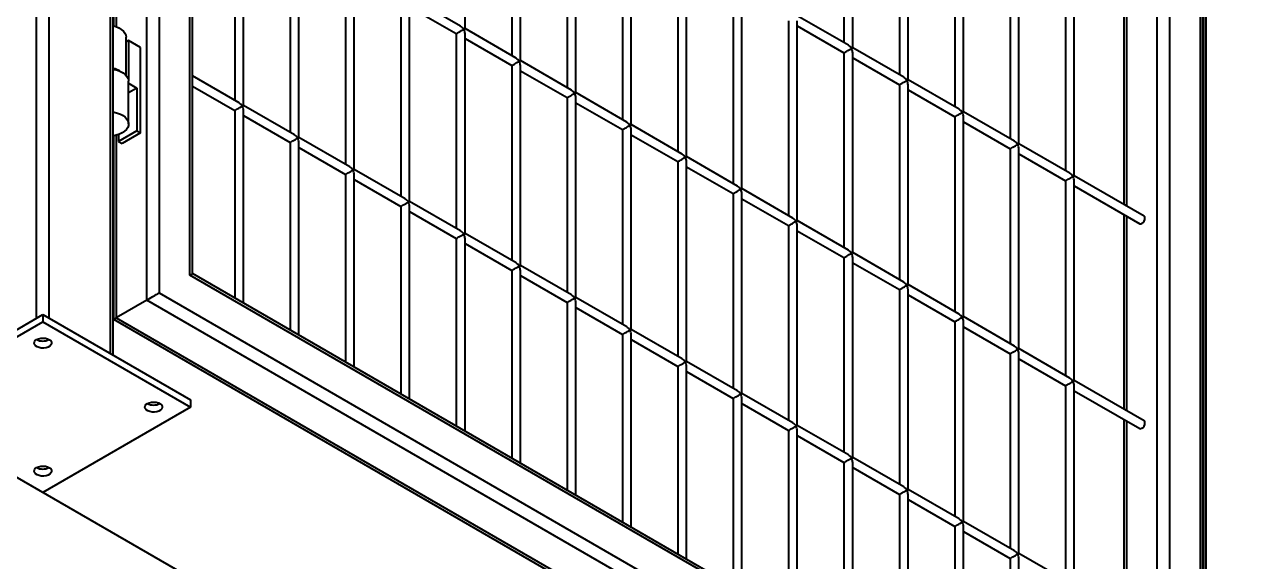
# Model space of a CAD drawing. Header units: millimetres. Extents: x 0 to 297, y 0 to 210.
# Drawn here: x 205.37 to 212.44, y 75.89 to 78.97 of the extents above; entities that cross this region are included whole.
import ezdxf

# ---------------------------------------------------------------- set-up
doc = ezdxf.new("R2010")
doc.units = ezdxf.units.MM
doc.layers.add('轮廓实线层', color=7, linetype='Continuous', lineweight=40)

msp = doc.modelspace()

# ---------------------------------------------------------------- linework, layer by layer
at = {"layer": '轮廓实线层', "color": 8, "linetype": 'Continuous', "lineweight": 40}
for p, q in [((205.4414, 77.2894), (205.4414, 93.3753)), ((205.5121, 93.3753), (205.5121, 77.2894)), ((205.8656, 77.0853), (205.8656, 93.1712)), ((205.8974, 90.5868), (205.8974, 78.963)), ((211.8796, 74.3449), (211.8796, 88.4542)), ((212.1589, 86.9236), (212.1589, 75.31)), ((211.7028, 79.0514), (211.7028, 77.9334)), ((205.8974, 78.3387), (205.8974, 77.2916)), ((211.7028, 77.8756), (211.7028, 76.7575)), ((211.7028, 76.6998), (211.7028, 75.5817))]:
    msp.add_line(p, q, dxfattribs=at)
at = {"layer": '轮廓实线层', "color": 7, "linetype": 'Continuous', "lineweight": 40}
for p, q in [((205.8803, 77.0768), (205.8803, 93.1508)), ((206.0742, 77.3936), (206.0742, 92.0913)), ((206.1449, 92.0505), (206.1449, 77.4344)), ((206.3217, 77.5365), (206.3217, 91.7443)), ((206.3363, 77.545), (206.3363, 91.695)), ((205.8828, 90.5835), (205.8828, 78.9676)), ((212.5478, 72.2072), (183.5564, 88.9436)), ((212.1417, 73.9317), (212.1417, 88.6056)), ((212.127, 73.981), (212.127, 88.5971)), ((211.9503, 88.495), (211.9503, 74.2872)), ((212.1442, 86.9255), (212.1442, 75.3184)), ((207.9023, 78.9515), (207.9023, 80.0984)), ((210.0797, 79.9884), (210.0797, 78.8703)), ((210.1297, 78.8415), (210.1297, 79.9884)), ((208.1705, 79.9147), (208.1705, 78.7967)), ((208.2205, 78.7678), (208.2205, 79.9147)), ((210.3979, 79.8047), (210.3979, 78.6866)), ((210.4479, 78.6578), (210.4479, 79.8047)), ((208.4887, 79.7311), (208.4887, 78.613)), ((208.5387, 78.5841), (208.5387, 79.7311)), ((206.5795, 79.6574), (206.5795, 78.5393)), ((206.6295, 78.5104), (206.6295, 79.6574)), ((210.7161, 79.621), (210.7161, 78.5029)), ((210.7661, 78.4741), (210.7661, 79.621)), ((208.8069, 79.5474), (208.8069, 78.4293)), ((208.8569, 78.4004), (208.8569, 79.5474)), ((206.8977, 79.4737), (206.8977, 78.3556)), ((206.9477, 78.3267), (206.9477, 79.4737)), ((211.0343, 79.4373), (211.0343, 78.3192)), ((211.0843, 78.2904), (211.0843, 79.4373)), ((209.1251, 79.3637), (209.1251, 78.2456)), ((209.1751, 78.2167), (209.1751, 79.3637)), ((207.2159, 79.29), (207.2159, 78.1719)), ((207.2659, 78.143), (207.2659, 79.29)), ((211.3525, 79.2536), (211.3525, 78.1356)), ((211.4025, 78.1067), (211.4025, 79.2536)), ((207.8773, 78.9659), (207.5841, 79.1352)), ((209.4433, 79.18), (209.4433, 78.0619)), ((209.4933, 78.033), (209.4933, 79.18)), ((207.5341, 79.1063), (207.5341, 77.9882)), ((207.5841, 77.9594), (207.5841, 79.1063)), ((207.5841, 79.0774), (207.8523, 78.9226)), ((211.6881, 79.0599), (211.6881, 77.9418)), ((209.7615, 78.9963), (209.7615, 77.8782)), ((210.1047, 78.8559), (209.8115, 79.0252)), ((209.8115, 77.8493), (209.8115, 78.9963)), ((207.8523, 78.9226), (207.8523, 77.8045)), ((208.1955, 78.7822), (207.9023, 78.9515)), ((207.9023, 77.7757), (207.9023, 78.9226)), ((209.8115, 78.9674), (210.0797, 78.8126)), ((205.9553, 78.6824), (205.9553, 78.9022)), ((205.9681, 78.8838), (205.9553, 78.8763)), ((205.9681, 78.8838), (205.9681, 78.6592)), ((206.0389, 78.843), (205.9681, 78.8838)), ((206.0389, 78.353), (206.0389, 78.843)), ((207.9023, 78.8938), (208.1705, 78.7389)), ((210.0797, 78.8126), (210.0797, 77.6945)), ((210.4229, 78.6722), (210.1297, 78.8415)), ((210.1297, 77.6656), (210.1297, 78.8126)), ((210.1297, 78.7837), (210.3979, 78.6289)), ((208.1705, 78.7389), (208.1705, 77.6208)), ((208.5137, 78.5985), (208.2205, 78.7678)), ((208.2205, 77.592), (208.2205, 78.7389)), ((208.2205, 78.7101), (208.4887, 78.5552)), ((205.9694, 78.4041), (205.9694, 78.649)), ((205.9694, 78.6381), (206.0176, 78.6102)), ((206.6045, 78.5249), (206.3363, 78.6797)), ((210.7411, 78.4885), (210.4479, 78.6578)), ((206.0176, 78.6102), (205.9694, 78.5824)), ((206.0176, 78.6102), (206.0176, 78.3653)), ((206.3363, 78.622), (206.5795, 78.4816)), ((208.8319, 78.4148), (208.5387, 78.5841)), ((210.3979, 78.6289), (210.3979, 77.5108)), ((210.4479, 77.4819), (210.4479, 78.6289)), ((210.4479, 78.6), (210.7161, 78.4452)), ((206.9227, 78.3412), (206.6295, 78.5104)), ((208.4887, 78.5552), (208.4887, 77.4371)), ((208.5387, 77.4083), (208.5387, 78.5552)), ((208.5387, 78.5264), (208.8069, 78.3715)), ((206.5795, 78.4816), (206.5795, 77.4046)), ((206.6295, 77.3757), (206.6295, 78.4816)), ((206.6295, 78.4527), (206.8977, 78.2979)), ((210.7161, 78.4452), (210.7161, 77.3271)), ((211.0593, 78.3048), (210.7661, 78.4741)), ((210.7661, 77.2983), (210.7661, 78.4452)), ((206.0176, 78.3653), (205.9116, 78.3041)), ((206.0389, 78.353), (205.9328, 78.2918)), ((206.0176, 78.3653), (206.0389, 78.353)), ((208.8069, 78.3715), (208.8069, 77.2535)), ((209.1501, 78.2312), (208.8569, 78.4004)), ((208.8569, 77.2246), (208.8569, 78.3715)), ((210.7661, 78.4163), (211.0343, 78.2615)), ((205.8828, 78.3354), (205.8828, 77.2831)), ((205.9116, 78.3432), (205.9116, 78.3041)), ((205.9116, 78.3041), (205.9328, 78.2918)), ((206.8977, 78.2979), (206.8977, 77.2209)), ((207.2409, 78.1575), (206.9477, 78.3267)), ((206.9477, 77.192), (206.9477, 78.2979)), ((208.8569, 78.3427), (209.1251, 78.1878)), ((211.3775, 78.1211), (211.0843, 78.2904)), ((206.9477, 78.269), (207.2159, 78.1142)), ((209.4683, 78.0475), (209.1751, 78.2167)), ((211.0343, 78.2615), (211.0343, 77.1434)), ((211.0843, 77.1146), (211.0843, 78.2615)), ((211.0843, 78.2327), (211.3525, 78.0778)), ((207.5591, 77.9738), (207.2659, 78.143)), ((209.1251, 78.1878), (209.1251, 77.0698)), ((209.1751, 77.0409), (209.1751, 78.1878)), ((209.1751, 78.159), (209.4433, 78.0042)), ((207.2159, 78.1142), (207.2159, 77.0372)), ((207.2659, 77.0083), (207.2659, 78.1142)), ((207.2659, 78.0853), (207.5341, 77.9305)), ((211.3525, 78.0778), (211.3525, 76.9597)), ((211.8037, 77.8751), (211.4025, 78.1067)), ((211.4025, 76.9309), (211.4025, 78.0778)), ((209.4433, 78.0042), (209.4433, 76.8861)), ((209.7865, 77.8638), (209.4933, 78.033)), ((209.4933, 76.8572), (209.4933, 78.0042)), ((211.4025, 78.049), (211.7787, 77.8318)), ((207.5341, 77.9305), (207.5341, 76.8535)), ((207.8773, 77.7901), (207.5841, 77.9594)), ((207.5841, 76.8246), (207.5841, 77.9305)), ((209.4933, 77.9753), (209.7615, 77.8205)), ((207.5841, 77.9016), (207.8523, 77.7468)), ((211.6881, 77.8841), (211.6881, 76.766)), ((209.7615, 77.8205), (209.7615, 76.7024)), ((210.1047, 77.6801), (209.8115, 77.8493)), ((209.8115, 76.6735), (209.8115, 77.8205)), ((209.8115, 77.7916), (210.0797, 77.6368)), ((207.8523, 77.7468), (207.8523, 76.6698)), ((208.1955, 77.6064), (207.9023, 77.7757)), ((207.9023, 76.6409), (207.9023, 77.7468)), ((207.9023, 77.7179), (208.1705, 77.5631)), ((210.4229, 77.4964), (210.1297, 77.6656)), ((208.5137, 77.4227), (208.2205, 77.592)), ((210.0797, 77.6368), (210.0797, 76.5187)), ((210.1297, 76.4898), (210.1297, 77.6368)), ((210.1297, 77.6079), (210.3979, 77.4531)), ((211.9503, 74.2872), (206.3217, 77.5365)), ((211.9149, 74.3245), (206.3363, 77.545)), ((208.1705, 77.5631), (208.1705, 76.4861)), ((208.2205, 76.4573), (208.2205, 77.5631)), ((208.2205, 77.5342), (208.4887, 77.3794)), ((206.1449, 77.4344), (212.127, 73.981)), ((210.3979, 77.4531), (210.3979, 76.335)), ((210.7411, 77.3127), (210.4479, 77.4819)), ((210.4479, 76.3061), (210.4479, 77.4531)), ((206.0742, 77.3936), (205.8974, 77.2916)), ((212.127, 73.8994), (206.0742, 77.3936)), ((208.4887, 77.3794), (208.4887, 76.3024)), ((208.8319, 77.239), (208.5387, 77.4083)), ((208.5387, 76.2736), (208.5387, 77.3794)), ((210.4479, 77.4242), (210.7161, 77.2694)), ((204.6282, 76.8199), (205.4767, 77.3098)), ((205.4767, 77.3098), (205.4767, 77.269)), ((205.4767, 77.3098), (206.3252, 76.8199)), ((205.8974, 77.2916), (211.9503, 73.7973)), ((208.5387, 77.3505), (208.8069, 77.1957)), ((211.0593, 77.129), (210.7661, 77.2983)), ((204.6282, 76.7791), (205.4767, 77.269)), ((205.4767, 77.269), (206.3252, 76.7791)), ((205.8828, 77.2831), (211.9149, 73.8008)), ((209.1501, 77.0553), (208.8569, 77.2246)), ((210.7161, 77.2694), (210.7161, 76.1513)), ((210.7661, 76.1224), (210.7661, 77.2694)), ((210.7661, 77.2405), (211.0343, 77.0857)), ((208.8069, 77.1957), (208.8069, 76.1187)), ((208.8569, 76.0899), (208.8569, 77.1957)), ((208.8569, 77.1669), (209.1251, 77.012)), ((211.0343, 77.0857), (211.0343, 75.9676)), ((211.3775, 76.9453), (211.0843, 77.1146)), ((211.0843, 75.9387), (211.0843, 77.0857)), ((209.1251, 77.012), (209.1251, 75.935)), ((209.4683, 76.8716), (209.1751, 77.0409)), ((209.1751, 75.9062), (209.1751, 77.012)), ((211.0843, 77.0568), (211.3525, 76.902)), ((209.1751, 76.9832), (209.4433, 76.8283)), ((211.3525, 76.902), (211.3525, 75.7839)), ((211.8037, 76.6993), (211.4025, 76.9309)), ((211.4025, 75.7551), (211.4025, 76.902)), ((211.4025, 76.8731), (211.7787, 76.656)), ((206.3252, 76.8199), (206.3252, 76.7791)), ((209.4433, 76.8283), (209.4433, 75.7514)), ((209.7865, 76.6879), (209.4933, 76.8572)), ((209.4933, 75.7225), (209.4933, 76.8283)), ((209.4933, 76.7995), (209.7615, 76.6446)), ((205.4767, 76.2893), (204.6282, 76.7791)), ((206.3252, 76.7791), (205.4767, 76.2893)), ((210.1047, 76.5043), (209.8115, 76.6735)), ((211.6881, 76.7083), (211.6881, 75.5902)), ((209.7615, 76.6446), (209.7615, 75.5677)), ((209.8115, 75.5388), (209.8115, 76.6446)), ((209.8115, 76.6158), (210.0797, 76.461)), ((210.0797, 76.461), (210.0797, 75.384)), ((210.4229, 76.3206), (210.1297, 76.4898)), ((210.1297, 75.3551), (210.1297, 76.461)), ((210.1297, 76.4321), (210.3979, 76.2773)), ((210.7411, 76.1369), (210.4479, 76.3061)), ((210.3979, 76.2773), (210.3979, 75.2003)), ((210.4479, 75.1714), (210.4479, 76.2773)), ((210.4479, 76.2484), (210.7161, 76.0936)), ((210.7161, 76.0936), (210.7161, 75.0166)), ((211.0593, 75.9532), (210.7661, 76.1224)), ((210.7661, 74.9877), (210.7661, 76.0936)), ((210.7661, 76.0647), (211.0343, 75.9099)), ((211.0343, 75.9099), (211.0343, 74.8329)), ((211.3775, 75.7695), (211.0843, 75.9387)), ((211.0843, 74.804), (211.0843, 75.9099))]:
    msp.add_line(p, q, dxfattribs=at)
at = {"layer": '轮廓实线层', "color": 7, "linetype": 'Continuous', "lineweight": 40, "flags": 128}
for points in [[(205.8803, 78.9683), (205.8966, 78.9633), (205.9134, 78.956), (205.9278, 78.9473), (205.9395, 78.9372), (205.9482, 78.9261), (205.9534, 78.9144), (205.9553, 78.9024), (205.9553, 78.9022)], [(205.8803, 78.7182), (205.886, 78.7171), (205.9051, 78.7121), (205.9225, 78.7054), (205.9378, 78.697), (205.9503, 78.6873), (205.96, 78.6766), (205.9663, 78.665), (205.9692, 78.653), (205.9694, 78.649)], [(208.5314, 78.5799), (208.5342, 78.5815), (208.5364, 78.5827), (208.5379, 78.5836), (208.5386, 78.584), (208.5387, 78.5841)], [(205.8803, 78.4732), (205.886, 78.4721), (205.9051, 78.4671), (205.9225, 78.4604), (205.9378, 78.4521), (205.9503, 78.4424), (205.96, 78.4316), (205.9663, 78.42), (205.9692, 78.408), (205.9686, 78.3959), (205.9645, 78.384), (205.957, 78.3727), (205.9463, 78.3623), (205.9328, 78.353), (205.9168, 78.3452), (205.8987, 78.3391), (205.8803, 78.3349)], [(211.7912, 77.833), (211.7979, 77.8385), (211.8037, 77.8462), (211.8075, 77.8551), (211.8089, 77.8637), (211.8075, 77.8707), (211.8037, 77.8751), (211.8037, 77.8751)], [(211.7787, 77.8318), (211.7844, 77.8307), (211.7912, 77.833)], [(208.5314, 77.4041), (208.5342, 77.4057), (208.5364, 77.4069), (208.5379, 77.4078), (208.5386, 77.4082), (208.5387, 77.4083)], [(205.4414, 77.1669), (205.4522, 77.1717), (205.4649, 77.1745), (205.4784, 77.1753), (205.4918, 77.174), (205.5041, 77.1706), (205.5144, 77.1655), (205.5219, 77.1589), (205.526, 77.1514), (205.5264, 77.1435), (205.5232, 77.1359), (205.5166, 77.1291), (205.5069, 77.1235), (205.4951, 77.1196), (205.4818, 77.1178), (205.4682, 77.1181), (205.4552, 77.1204), (205.4439, 77.1247), (205.4349, 77.1307), (205.4291, 77.1378), (205.4267, 77.1455), (205.4281, 77.1533), (205.4331, 77.1606), (205.4414, 77.1669)], [(206.0778, 76.7995), (206.0886, 76.8043), (206.1013, 76.8072), (206.1148, 76.808), (206.1282, 76.8066), (206.1405, 76.8033), (206.1508, 76.7981), (206.1583, 76.7915), (206.1624, 76.784), (206.1628, 76.7762), (206.1596, 76.7685), (206.1529, 76.7617), (206.1433, 76.7561), (206.1314, 76.7523), (206.1182, 76.7504), (206.1046, 76.7507), (206.0916, 76.753), (206.0802, 76.7574), (206.0713, 76.7633), (206.0654, 76.7704), (206.0631, 76.7781), (206.0645, 76.7859), (206.0695, 76.7933), (206.0778, 76.7995)], [(211.7787, 76.656), (211.7844, 76.6549), (211.7912, 76.6572)], [(211.7912, 76.6572), (211.7979, 76.6627), (211.8037, 76.6704), (211.8075, 76.6793), (211.8089, 76.6878), (211.8075, 76.6949), (211.8037, 76.6993), (211.8037, 76.6993)], [(205.4414, 76.4321), (205.4522, 76.4369), (205.4649, 76.4398), (205.4784, 76.4406), (205.4918, 76.4392), (205.5041, 76.4359), (205.5144, 76.4307), (205.5219, 76.4241), (205.526, 76.4166), (205.5264, 76.4088), (205.5232, 76.4011), (205.5166, 76.3943), (205.5069, 76.3887), (205.4951, 76.3849), (205.4818, 76.383), (205.4682, 76.3833), (205.4552, 76.3857), (205.4439, 76.39), (205.4349, 76.3959), (205.4291, 76.403), (205.4267, 76.4107), (205.4281, 76.4186), (205.4331, 76.4259), (205.4414, 76.4321)]]:
    msp.add_lwpolyline(points, dxfattribs=at)
at = {"layer": '轮廓实线层', "color": 7, "linetype": 'Continuous', "lineweight": 40}
for centre, radius, start, end in [((205.8474, 78.5843), 0.1429, 56.90299, 76.70943), ((205.4767, 77.2334), 0.0753, 242.00858, 297.99142), ((206.1131, 76.8661), 0.0753, 242.01497, 297.98518), ((205.4767, 76.4987), 0.0753, 242.01516, 297.98502)]:
    msp.add_arc(centre, radius, start, end, dxfattribs=at)
for centre, major_axis, ratio, start_param, end_param in [((207.8773, 78.9371), (0.025, 0.0144), 0.00007, 3.141552, 5.497747), ((207.8773, 78.9371), (-0.0177, 0.0306), 0.577335, 4.712348, 5.497828), ((207.8773, 78.9371), (0.025, 0.0144), 0.00007, 5.497747, 6.283145), ((207.8773, 78.9371), (-0.0177, 0.0306), 0.577335, 3.92695, 4.712348), ((210.1047, 78.827), (-0.0177, 0.0306), 0.577335, 4.712348, 5.497828), ((208.1955, 78.7534), (-0.0177, 0.0306), 0.577335, 4.712348, 5.497828), ((210.1047, 78.827), (0.025, 0.0144), 0.00007, 3.141552, 5.497747), ((210.1047, 78.827), (0.025, 0.0144), 0.00007, 5.497747, 6.283145), ((210.1047, 78.827), (-0.0177, 0.0306), 0.577335, 3.92695, 4.712348), ((208.1955, 78.7534), (0.025, 0.0144), 0.00007, 3.141552, 5.497747), ((208.1955, 78.7534), (0.025, 0.0144), 0.00007, 5.497747, 6.283145), ((208.1955, 78.7534), (-0.0177, 0.0306), 0.577335, 3.92695, 4.712348), ((210.4229, 78.6433), (0.025, 0.0144), 0.00007, 3.141552, 5.497747), ((210.4229, 78.6433), (-0.0177, 0.0306), 0.577335, 4.712348, 5.497828), ((210.4229, 78.6433), (0.025, 0.0144), 0.00007, 5.497747, 6.283145), ((210.4229, 78.6433), (-0.0177, 0.0306), 0.577335, 3.92695, 4.712348), ((208.5137, 78.5697), (0.025, 0.0144), 0.00007, 3.141552, 5.497747), ((208.5137, 78.5697), (-0.0177, 0.0306), 0.577335, 4.712348, 5.497828), ((208.5137, 78.5697), (-0.0177, 0.0306), 0.577335, 3.92695, 4.712348), ((206.6045, 78.496), (0.025, 0.0144), 0.00007, 3.141552, 5.497747), ((206.6045, 78.496), (-0.0177, 0.0306), 0.577335, 4.712348, 5.497828), ((206.6045, 78.496), (0.025, 0.0144), 0.00007, 5.497747, 6.283145), ((206.6045, 78.496), (-0.0177, 0.0306), 0.577335, 3.92695, 4.712348), ((210.7411, 78.4596), (0.025, 0.0144), 0.00007, 3.141552, 5.497747), ((210.7411, 78.4596), (-0.0177, 0.0306), 0.577335, 4.712348, 5.497828), ((210.7411, 78.4596), (0.025, 0.0144), 0.00007, 5.497747, 6.283145), ((210.7411, 78.4596), (-0.0177, 0.0306), 0.577335, 3.92695, 4.712348), ((208.8319, 78.386), (0.025, 0.0144), 0.00007, 3.141552, 5.497747), ((208.8319, 78.386), (-0.0177, 0.0306), 0.577335, 4.712348, 5.497828), ((208.8319, 78.386), (0.025, 0.0144), 0.00007, 5.497747, 6.283145), ((208.8319, 78.386), (-0.0177, 0.0306), 0.577335, 3.92695, 4.712348), ((206.9227, 78.3123), (0.025, 0.0144), 0.00007, 3.141552, 5.497747), ((206.9227, 78.3123), (-0.0177, 0.0306), 0.577335, 4.712348, 5.497828), ((206.9227, 78.3123), (0.025, 0.0144), 0.00007, 5.497747, 6.283145), ((206.9227, 78.3123), (-0.0177, 0.0306), 0.577335, 3.92695, 4.712348), ((211.0593, 78.276), (0.025, 0.0144), 0.00007, 3.141552, 5.497747), ((211.0593, 78.276), (-0.0177, 0.0306), 0.577335, 4.712348, 5.497828), ((211.0593, 78.276), (0.025, 0.0144), 0.00007, 5.497747, 6.283145), ((211.0593, 78.276), (-0.0177, 0.0306), 0.577335, 3.92695, 4.712348), ((209.1501, 78.2023), (0.025, 0.0144), 0.00007, 3.141552, 5.497747), ((209.1501, 78.2023), (-0.0177, 0.0306), 0.577335, 4.712348, 5.497828), ((209.1501, 78.2023), (0.025, 0.0144), 0.00007, 5.497747, 6.283145), ((209.1501, 78.2023), (-0.0177, 0.0306), 0.577335, 3.92695, 4.712348), ((207.2409, 78.1286), (0.025, 0.0144), 0.00007, 3.141552, 5.497747), ((207.2409, 78.1286), (-0.0177, 0.0306), 0.577335, 4.712348, 5.497828), ((207.2409, 78.1286), (0.025, 0.0144), 0.00007, 5.497747, 6.283145), ((207.2409, 78.1286), (-0.0177, 0.0306), 0.577335, 3.92695, 4.712348), ((211.3775, 78.0923), (0.025, 0.0144), 0.00007, 3.141552, 5.497747), ((211.3775, 78.0923), (-0.0177, 0.0306), 0.577335, 4.712348, 5.497828), ((211.3775, 78.0923), (0.025, 0.0144), 0.00007, 5.497747, 6.283145), ((211.3775, 78.0923), (-0.0177, 0.0306), 0.577335, 3.92695, 4.712348), ((209.4683, 78.0186), (0.025, 0.0144), 0.00007, 3.141552, 5.497747), ((209.4683, 78.0186), (-0.0177, 0.0306), 0.577335, 4.712348, 5.497828), ((209.4683, 78.0186), (0.025, 0.0144), 0.00007, 5.497747, 6.283145), ((209.4683, 78.0186), (-0.0177, 0.0306), 0.577335, 3.92695, 4.712348), ((207.5591, 77.9449), (0.025, 0.0144), 0.00007, 3.141552, 5.497747), ((207.5591, 77.9449), (-0.0177, 0.0306), 0.577335, 4.712348, 5.497828), ((207.5591, 77.9449), (0.025, 0.0144), 0.00007, 5.497747, 6.283145), ((207.5591, 77.9449), (-0.0177, 0.0306), 0.577335, 3.92695, 4.712348), ((209.7865, 77.8349), (-0.0177, 0.0306), 0.577335, 4.712348, 5.497828), ((207.8773, 77.7612), (-0.0177, 0.0306), 0.577335, 4.712348, 5.497828), ((209.7865, 77.8349), (0.025, 0.0144), 0.00007, 3.141552, 5.497747), ((209.7865, 77.8349), (0.025, 0.0144), 0.00007, 5.497747, 6.283145), ((209.7865, 77.8349), (-0.0177, 0.0306), 0.577335, 3.92695, 4.712348), ((207.8773, 77.7612), (0.025, 0.0144), 0.00007, 3.141552, 5.497747), ((207.8773, 77.7612), (0.025, 0.0144), 0.00007, 5.497747, 6.283145), ((207.8773, 77.7612), (-0.0177, 0.0306), 0.577335, 3.92695, 4.712348), ((210.1047, 77.6512), (0.025, 0.0144), 0.00007, 3.141552, 5.497747), ((210.1047, 77.6512), (-0.0177, 0.0306), 0.577335, 4.712348, 5.497828), ((210.1047, 77.6512), (0.025, 0.0144), 0.00007, 5.497747, 6.283145), ((210.1047, 77.6512), (-0.0177, 0.0306), 0.577335, 3.92695, 4.712348), ((208.1955, 77.5775), (0.025, 0.0144), 0.00007, 3.141552, 5.497747), ((208.1955, 77.5775), (-0.0177, 0.0306), 0.577335, 4.712348, 5.497828), ((208.1955, 77.5775), (0.025, 0.0144), 0.00007, 5.497747, 6.283145), ((208.1955, 77.5775), (-0.0177, 0.0306), 0.577335, 3.92695, 4.712348), ((206.2863, 77.5161), (0.05, 0.0289), 0.00007, 5.497747, 6.283145), ((206.1096, 77.414), (0.05, 0.0289), 0.00007, 3.92695, 5.497747), ((210.4229, 77.4675), (0.025, 0.0144), 0.00007, 3.141552, 5.497747), ((210.4229, 77.4675), (-0.0177, 0.0306), 0.577335, 4.712348, 5.497828), ((210.4229, 77.4675), (0.025, 0.0144), 0.00007, 5.497747, 6.283145), ((210.4229, 77.4675), (-0.0177, 0.0306), 0.577335, 3.92695, 4.712348), ((208.5137, 77.3938), (0.025, 0.0144), 0.00007, 3.141552, 5.497747), ((208.5137, 77.3938), (-0.0177, 0.0306), 0.577335, 4.712348, 5.497828), ((208.5137, 77.3938), (-0.0177, 0.0306), 0.577335, 3.92695, 4.712348), ((205.9328, 77.312), (0.05, 0.0289), 0.00007, 3.141552, 3.92695), ((210.7411, 77.2838), (0.025, 0.0144), 0.00007, 3.141552, 5.497747), ((210.7411, 77.2838), (-0.0177, 0.0306), 0.577335, 4.712348, 5.497828), ((210.7411, 77.2838), (0.025, 0.0144), 0.00007, 5.497747, 6.283145), ((210.7411, 77.2838), (-0.0177, 0.0306), 0.577335, 3.92695, 4.712348), ((208.8319, 77.2102), (0.025, 0.0144), 0.00007, 3.141552, 5.497747), ((208.8319, 77.2102), (-0.0177, 0.0306), 0.577335, 4.712348, 5.497828), ((208.8319, 77.2102), (0.025, 0.0144), 0.00007, 5.497747, 6.283145), ((208.8319, 77.2102), (-0.0177, 0.0306), 0.577335, 3.92695, 4.712348), ((211.0593, 77.1001), (0.025, 0.0144), 0.00007, 3.141552, 5.497747), ((211.0593, 77.1001), (-0.0177, 0.0306), 0.577335, 4.712348, 5.497828), ((211.0593, 77.1001), (0.025, 0.0144), 0.00007, 5.497747, 6.283145), ((211.0593, 77.1001), (-0.0177, 0.0306), 0.577335, 3.92695, 4.712348), ((209.1501, 77.0265), (0.025, 0.0144), 0.00007, 3.141552, 5.497747), ((209.1501, 77.0265), (-0.0177, 0.0306), 0.577335, 4.712348, 5.497828), ((209.1501, 77.0265), (0.025, 0.0144), 0.00007, 5.497747, 6.283145), ((209.1501, 77.0265), (-0.0177, 0.0306), 0.577335, 3.92695, 4.712348), ((211.3775, 76.9164), (-0.0177, 0.0306), 0.577335, 4.712348, 5.497828), ((209.4683, 76.8428), (-0.0177, 0.0306), 0.577335, 4.712348, 5.497828), ((211.3775, 76.9164), (0.025, 0.0144), 0.00007, 3.141552, 5.497747), ((211.3775, 76.9164), (0.025, 0.0144), 0.00007, 5.497747, 6.283145), ((211.3775, 76.9164), (-0.0177, 0.0306), 0.577335, 3.92695, 4.712348), ((209.4683, 76.8428), (0.025, 0.0144), 0.00007, 3.141552, 5.497747), ((209.4683, 76.8428), (0.025, 0.0144), 0.00007, 5.497747, 6.283145), ((209.4683, 76.8428), (-0.0177, 0.0306), 0.577335, 3.92695, 4.712348), ((209.7865, 76.6591), (0.025, 0.0144), 0.00007, 3.141552, 5.497747), ((209.7865, 76.6591), (-0.0177, 0.0306), 0.577335, 4.712348, 5.497828), ((209.7865, 76.6591), (0.025, 0.0144), 0.00007, 5.497747, 6.283145), ((209.7865, 76.6591), (-0.0177, 0.0306), 0.577335, 3.92695, 4.712348), ((210.1047, 76.4754), (0.025, 0.0144), 0.00007, 3.141552, 5.497747), ((210.1047, 76.4754), (-0.0177, 0.0306), 0.577335, 4.712348, 5.497828), ((210.1047, 76.4754), (0.025, 0.0144), 0.00007, 5.497747, 6.283145), ((210.1047, 76.4754), (-0.0177, 0.0306), 0.577335, 3.92695, 4.712348), ((210.4229, 76.2917), (0.025, 0.0144), 0.00007, 3.141552, 5.497747), ((210.4229, 76.2917), (-0.0177, 0.0306), 0.577335, 4.712348, 5.497828), ((210.4229, 76.2917), (0.025, 0.0144), 0.00007, 5.497747, 6.283145), ((210.4229, 76.2917), (-0.0177, 0.0306), 0.577335, 3.92695, 4.712348), ((210.7411, 76.108), (0.025, 0.0144), 0.00007, 3.141552, 5.497747), ((210.7411, 76.108), (-0.0177, 0.0306), 0.577335, 4.712348, 5.497828), ((210.7411, 76.108), (0.025, 0.0144), 0.00007, 5.497747, 6.283145), ((210.7411, 76.108), (-0.0177, 0.0306), 0.577335, 3.92695, 4.712348), ((211.0593, 75.9243), (-0.0177, 0.0306), 0.577335, 4.712348, 5.497828), ((211.0593, 75.9243), (0.025, 0.0144), 0.00007, 3.141552, 5.497747), ((211.0593, 75.9243), (0.025, 0.0144), 0.00007, 5.497747, 6.283145), ((211.0593, 75.9243), (-0.0177, 0.0306), 0.577335, 3.92695, 4.712348)]:
    msp.add_ellipse(centre, major_axis=major_axis, ratio=ratio, start_param=start_param, end_param=end_param, dxfattribs=at)

doc.saveas('drawing.dxf')
